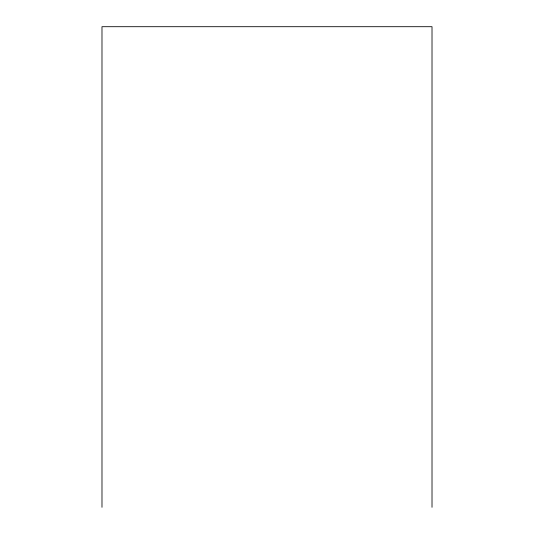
<?xml version="1.0" encoding="UTF-8"?>
<svg xmlns="http://www.w3.org/2000/svg" width="534" height="534" viewBox="0 0 534 534"><rect width="100%" height="100%" fill="white"/><g stroke="black" fill="none" stroke-linecap="round" stroke-linejoin="round"><path stroke-width="0.8" d="M432.013 507.3L432.013 26.7L101.987 26.7L101.987 507.3"/></g></svg>
